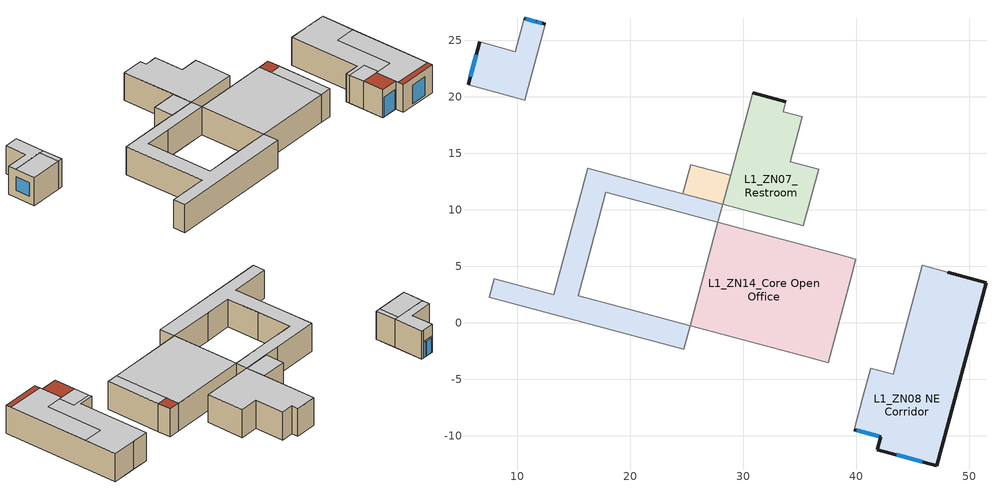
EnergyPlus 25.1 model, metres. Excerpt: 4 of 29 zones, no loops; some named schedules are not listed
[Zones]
L1_ZN06_IT Room
 floor ground (RCA_IT Room 1_1_255 SlabOnOrBelowGradeF073): 25.35,14 28.87,13.06 28.18,10.47 24.66,11.41 z0
 wall to L1_ZN08 NE Corridor (MetalFrameWallInterior): 24.66,11.41 28.18,10.47 z0:3.99
 wall to L1_ZN04_South Corridor (MetalFrameWallInterior): 28.87,13.06 25.35,14 24.66,11.41 z0:3.99
 wall to L1_ZN07_Restroom (MetalFrameIntWallU151): 28.18,10.47 28.87,13.06 z0:3.99
 ceiling to L2_ZN10_IT Room (TypicalFloorInterior Reversed): 28.18,10.47 28.87,13.06 25.35,14 24.66,11.41 z3.99
L1_ZN07_Restroom
 floor ground (RCA_Restrooms 1_1_486 SlabOnOrBelowGradeF073): 30.82,20.34 33.75,19.55 33.52,18.69 35.2,18.24 34.13,14.27 36.65,13.59 35.3,8.56 28.18,10.47 z0
 wall outside (MetalFrameWallUnconditioned): 33.75,19.55 30.82,20.34 z0:3.99
 wall to L1_ZN05_Fitness Center (MetalFrameIntWallU151 Reversed): 36.65,13.59 34.13,14.27 35.2,18.24 33.52,18.69 33.75,19.55 z0:3.99
 wall to L1_ZN05_Core Corridor (MetalFrameIntWallU151 Reversed): 28.18,10.47 35.3,8.56 36.65,13.59 z0:3.99
 wall to L1_ZN04_South Corridor (MetalFrameIntWallU151): 30.82,20.34 28.87,13.06 z0:3.99
 ceiling to L2_ZN14 Restroom (TypicalFloorInterior Reversed): 35.3,8.56 36.65,13.59 34.13,14.27 35.2,18.24 33.52,18.69 33.75,19.55 30.82,20.34 28.18,10.47 z3.99
L1_ZN08 NE Corridor
 floor ground (RCA_Corridor 10_1_341 SlabOnOrBelowGradeF073): 10.62,26.92 12.47,26.42 10.67,19.7 5.64,21.04 6.66,24.85 9.84,24 z0
 floor ground (RCA_Corridor 14_1_428 SlabOnOrBelowGradeF073): 45.83,5.07 51.46,3.56 47.13,-12.63 41.84,-11.21 42.14,-10.08 39.8,-9.45 41.25,-4.04 43.25,-4.58 z0
 floor ground (RCA_Corridor 1_1_503 SlabOnOrBelowGradeF073): 16.23,13.67 28.18,10.47 27.75,8.89 17.85,11.55 15.39,2.4 25.3,-0.26 24.74,-2.36 7.52,2.25 7.96,3.89 13.23,2.48 z0
 wall outside (MetalFrameWallU055): 12.26,26.48 10.62,26.92 z0:2.39; 6.66,24.85 5.64,21.04 / 12.47,26.42 12.26,26.48 / 39.8,-9.45 42.14,-10.08 41.84,-11.21 47.13,-12.63 51.46,3.56 48.08,4.47 z0:3.99; 12.26,26.48 10.62,26.92 z2.39:3.99
 wall to L1_ZN09 N Conf Room (MetalFrameWallInterior): 7.52,2.25 24.74,-2.36 / 40.56,-6.6 39.8,-9.45 z0:3.99
 wall to L2_ZN13 Core Conf Room (MetalFrameWallInterior): 25.3,-0.26 19.05,1.42 15.39,2.4 16.59,6.85 17.85,11.55 21.5,10.57 27.75,8.89 z0:3.99
 wall to L1_ZN02 Core_Open Office (MetalFrameWallInterior): 10.06,19.86 10.67,19.7 11.42,22.47 / 22.6,11.97 16.23,13.67 13.23,2.48 7.96,3.89 z0:3.99
 wall to L1_ZN03_South Open Office (MetalFrameWallInterior): 5.64,21.04 10.06,19.86 z0:3.99
 wall to L1_ZN04_South Corridor (MetalFrameWallInterior): 10.62,26.92 9.84,24 6.66,24.85 / 24.66,11.41 22.6,11.97 z0:3.99
 wall to L1_ZN01_SE_Open Office (MetalFrameWallInterior): 11.42,22.47 12.47,26.42 z0:3.99
 wall to L1_ZN12 SE Corridor Corner (MetalFrameWallInterior): 48.08,4.47 45.83,5.07 z0:3.99
 wall to L1_ZN05_Core Corridor (MetalFrameWallInterior): 45.83,5.07 43.25,-4.58 41.25,-4.04 41.13,-4.5 40.56,-6.6 / 27.75,8.89 28.18,10.47 / 24.74,-2.36 25.3,-0.26 z0:3.99
 wall to L1_ZN13 Lobby NW (MetalFrameWallInterior): 7.96,3.89 7.52,2.25 z0:3.99
 window (Base_AllCZ_FixedWindowU34): 11.63,26.65 10.75,26.89 / 12.15,26.51 11.73,26.62 z0.05:2.13; 6.36,23.73 5.83,21.77 z1.04:2.97; 43.56,-11.67 45.82,-12.28 z0.36:3; 40.01,-9.51 41.98,-10.04 z0.05:2.82
 ceiling to L2_ZN04_Huddle Offices (TypicalFloorInterior Reversed): 11.42,22.47 12.47,26.42 10.62,26.92 9.84,24 6.66,24.85 6.38,23.82 z3.99
 ceiling to L2_ZN08_Recep Corridor (TypicalFloorInterior Reversed): 24.74,-2.36 25.3,-0.26 15.39,2.4 17.85,11.55 27.75,8.89 28.18,10.47 16.23,13.67 13.23,2.48 7.96,3.89 7.52,2.25 z3.99; 45.39,-7.9 47.48,-0.11 50.28,-0.86 51.46,3.56 45.83,5.07 43.25,-4.58 41.25,-4.04 41.13,-4.5 43.83,-5.22 43.27,-7.33 z3.99
 ceiling to L2_ZN09 NE Corridor (TypicalFloorInterior Reversed): 43.27,-7.33 43.83,-5.22 41.13,-4.5 40.56,-6.6 z3.99; 47.32,-11.9 50.28,-0.86 47.48,-0.11 45.39,-7.9 42.9,-7.23 42.03,-10.48 z3.99
 ceiling to L2_ZN03_South Open Office (TypicalFloorInterior Reversed): 10.06,19.86 10.8,22.63 6.38,23.82 5.64,21.04 z3.99
 ceiling to L2_ZN05_Core Open Office Cor (TypicalFloorInterior Reversed): 10.67,19.7 11.42,22.47 10.8,22.63 10.06,19.86 z3.99
 roof outside (FlatNonresWoodFramingAndOtherRoofU028): 42.14,-10.08 42.9,-7.23 40.56,-6.6 39.8,-9.45 z3.99; 47.13,-12.63 47.32,-11.9 42.03,-10.48 41.84,-11.21 z3.99
L1_ZN14_Core Open Office
 floor ground (RCA_Open Office 7_1_473 SlabOnOrBelowGradeF073): 27.75,8.89 38.38,6.05 35.93,-3.1 25.3,-0.26 z0
 floor ground (RCA_Open Office 7_1_478 SlabOnOrBelowGradeF073): 37.92,4.33 39.48,3.91 37.49,-3.52 35.93,-3.1 z0
 floor ground (RCA_Open Office 7_1_482 SlabOnOrBelowGradeF073): 38.38,6.05 39.94,5.63 39.48,3.91 37.92,4.33 z0
 wall to L2_ZN13 Core Conf Room (MetalFrameWallInterior): 27.75,8.89 25.3,-0.26 z0:3.99
 wall to L1_ZN05_Core Corridor (MetalFrameWallInterior): 25.3,-0.26 35.93,-3.1 37.49,-3.52 39.48,3.91 39.94,5.63 38.38,6.05 27.75,8.89 z0:3.99
 ceiling to L2_ZN02_Core Classroom (TypicalFloorInterior Reversed): 35.93,-3.1 38.38,6.05 27.75,8.89 25.3,-0.26 z3.99; 37.49,-3.52 39.48,3.91 37.92,4.33 35.93,-3.1 z3.99
 roof outside (FlatNonresWoodFramingAndOtherRoofU028): 39.48,3.91 39.94,5.63 38.38,6.05 37.92,4.33 z3.99
[Building]
CustomLabClassroom: North Axis {deg}=0; Terrain=Suburbs; Solar Distribution=FullExterior; Maximum Number of Warmup Days=50
[Site:Location]
LOS ANGELES USC: Latitude {deg}=38.69; Longitude {deg}=-121.6; Time Zone {hr}=-8; Elevation {m}=54.5592
[Site:WaterMainsTemperature]
Calculation Method=Schedule; Temperature Schedule=WaterMainCZ09
[SizingPeriod:DesignDay] Day of Month=21; Day Type=SummerDesignDay; Dry-Bulb Temperature Range Modifier Type=DefaultMultipliers; Humidity Condition Type=Wetbulb; Barometric Pressure {Pa}=100663; Wind Speed {m/s}=0.6; Wind Direction {deg}=260; Rain Indicator=No; Snow Indicator=No; Daylight Saving Time Indicator=No; Solar Model Indicator=ASHRAETau; Begin Environment Reset Mode=FullResetAtBeginEnvironment
Name | Month | Maximum Dry-Bulb Temperature {C} | Daily Dry-Bulb Temperature Range {deltaC} | Wetbulb or DewPoint at Maximum Dry-Bulb {C} | ASHRAE Clear Sky Optical Depth for Beam Irradiance (taub) | ASHRAE Clear Sky Optical Depth for Diffuse Irradiance (taud)
LOS ANGELES USC  August .4% Condns DB=>MCWB | 8 | 33.7 | 9.6 | 21.2 | 0.383 | 2.433
LOS ANGELES USC  July .4% Condns DB=>MCWB | 7 | 33.8 | 9.2 | 22.1 | 0.402 | 2.401
LOS ANGELES USC  June .4% Condns DB=>MCWB | 6 | 32.3 | 8.2 | 20.7 | 0.405 | 2.324
LOS ANGELES USC  November .4% Condns DB=>MCWB | 11 | 31.9 | 10.4 | 15.4 | 0.325 | 2.558
[Material]
Name | Roughness | Thickness {m} | Conductivity {W/m-K} | Density {kg/m3} | Specific Heat {J/kg-K} | Thermal Absorptance | Solar Absorptance | Visible Absorptance
Air - Metal Wall Framing - 16 or 24 in. OC; Air - Metal Wall Framing - 16 or 24 in. OC 1; Air - Metal Wall Framing - 16 or 24 in. OC 2 | Smooth | 0.1397 | 1.22017 | 1.28148 | 1004.832 | 0.9 | 0.7 | 0.7
Carpet - 3/4 in. 1 | Smooth | 0.01905 | 0.0455183 | 288.332 | 1381.644 | 0.9 | 0.7 | 0.8
Compliance Insulation R0.02 | Smooth | 8.10768e-05 | 0.0230188 | 16.0185 | 1130.436 | 0.9 | 0.7 | 0.7
Compliance Insulation R1.41 | Smooth | 0.00571591 | 0.0230188 | 16.0185 | 1130.436 | 0.9 | 0.7 | 0.7
Compliance Insulation R14.60 | Smooth | 0.0591861 | 0.0230188 | 16.0185 | 1130.436 | 0.9 | 0.7 | 0.7
Compliance Insulation R3.70 | Smooth | 0.0149992 | 0.0230188 | 16.0185 | 1130.436 | 0.9 | 0.7 | 0.7
Compliance Insulation R34.93 | Smooth | 0.141601 | 0.0230188 | 16.0185 | 1130.436 | 0.9 | 0.7 | 0.8
Concrete - 140 lb/ft3 - 4 in. | Smooth | 0.1016 | 1.9514 | 2239.06 | 921.096 | 0.9 | 0.7 | 0.7
Gypsum Board - 1/2 in.; Gypsum Board - 1/2 in. 2 | Smooth | 0.0127 | 0.158656 | 640.739 | 1130.436 | 0.9 | 0.7 | 0.8
Gypsum Board - 1/2 in. 1 | MediumRough | 0.0127 | 0.158656 | 640.739 | 1130.436 | 0.9 | 0.7 | 0.8
Gypsum Board - 5/8 in. | MediumRough | 0.016002 | 0.158656 | 640.739 | 1130.436 | 0.9 | 0.7 | 0.8
Metal Deck - 1/16 in. | MediumRough | 0.0015875 | 45.3452 | 7820.53 | 502.416 | 0.9 | 0.7 | 0.8
Metal Standing Seam - 1/16 in. | MediumRough | 0.0015875 | 2.21534 | 7820.53 | 502.416 | 0.75 | 0.37 | 0.75
Stucco - 7/8 in.; Stucco - 7/8 in. 1 | MediumRough | 0.022352 | 0.700948 | 1855.1 | 837.36 | 0.9 | 0.7 | 0.8
[WindowMaterial:SimpleGlazingSystem]
Base_AllCZ_FixedWindowU34 Material: U-Factor {W/m2-K}=1.93061; Solar Heat Gain Coefficient=0.22; Visible Transmittance=0.42
[Construction]
Base_AllCZ_FixedWindowU34: Base_AllCZ_FixedWindowU34 Material
FlatNonresWoodFramingAndOtherRoofU028: Metal Standing Seam - 1/16 in., Compliance Insulation R34.93
MetalFrameIntWallU151: Gypsum Board - 1/2 in. 1, Compliance Insulation R3.70, Air - Metal Wall Framing - 16 or 24 in. OC 2, Gypsum Board - 1/2 in. 2
MetalFrameIntWallU151 Reversed: Gypsum Board - 1/2 in. 2, Air - Metal Wall Framing - 16 or 24 in. OC 2, Compliance Insulation R3.70, Gypsum Board - 1/2 in. 1
MetalFrameWallInterior: Gypsum Board - 5/8 in., Air - Metal Wall Framing - 16 or 24 in. OC 1, Gypsum Board - 5/8 in.
MetalFrameWallU055: Stucco - 7/8 in., Compliance Insulation R14.60, Compliance Insulation R1.41, Compliance Insulation R0.02, Compliance Insulation R0.02, Air - Metal Wall Framing - 16 or 24 in. OC, Gypsum Board - 1/2 in.
MetalFrameWallUnconditioned: Stucco - 7/8 in. 1
TypicalFloorInterior Reversed: Carpet - 3/4 in. 1, Concrete - 140 lb/ft3 - 4 in., Metal Deck - 1/16 in.
[Construction:FfactorGroundFloor] F-Factor {W/m-K}=1.26344
Name | Area {m2} | PerimeterExposed {m}
RCA_Corridor 10_1_341 SlabOnOrBelowGradeF073 | 26.3365 | 7.55639
RCA_Corridor 14_1_428 SlabOnOrBelowGradeF073 | 108.891 | 29.3363
RCA_Corridor 1_1_503 SlabOnOrBelowGradeF073 | 76.479 | 0
RCA_IT Room 1_1_255 SlabOnOrBelowGradeF073 | 9.75799 | 0
RCA_Open Office 7_1_473 SlabOnOrBelowGradeF073 | 104.24 | 0
RCA_Open Office 7_1_478 SlabOnOrBelowGradeF073 | 12.3843 | 0
RCA_Open Office 7_1_482 SlabOnOrBelowGradeF073 | 2.86566 | 0
RCA_Restrooms 1_1_486 SlabOnOrBelowGradeF073 | 60.7643 | 3.03687
[Zone] Multiplier=1; Part of Total Floor Area=Yes
L1_ZN06_IT Room; L1_ZN07_Restroom; L1_ZN08 NE Corridor; L1_ZN14_Core Open Office
[People] Fraction Radiant=0.3
Name | Zone or ZoneList or Space or SpaceList | Number of People Schedule | Number of People Calculation Method | People per Floor Area {person/m2} | Sensible Heat Fraction | Activity Level Schedule | Number of People
RCA_IT Room 1 Space People | L1_ZN06_IT Room | DataOccupancy | People/Area | 0.0538196 | 0.366667 | RCA_IT Room 1 Space People Activity Level
RCA_Restrooms 1 Space People | L1_ZN07_Restroom | SchoolOccupancy | People/Area | 0.0538196 | 0.5 | RCA_Restrooms 1 Space People Activity Level
RCA_Corridor 1 Space People | L1_ZN08 NE Corridor | SchoolOccupancy | People |  | 0.5 | RCA_Corridor 1 Space People Activity Level | 4.11606
RCA_Corridor 10 Space People | L1_ZN08 NE Corridor | SchoolOccupancy | People |  | 0.5 | RCA_Corridor 10 Space People Activity Level | 1.41742
RCA_Corridor 14 Space People | L1_ZN08 NE Corridor | SchoolOccupancy | People |  | 0.5 | RCA_Corridor 14 Space People Activity Level | 5.86045
RCA_Open Office 7 Space People | L1_ZN14_Core Open Office | LabOccupancy | People/Area | 0.269098 | 0.555556 | RCA_Open Office 7 Space People Activity Level
[Lights] Return Air Fraction=0; Fraction Radiant=0.97; Fraction Replaceable=1
Name | Zone or ZoneList or Space or SpaceList | Schedule | Design Level Calculation Method | Watts per Floor Area {W/m2} | Lighting Level {W}
RCA_IT Room 1 Space Regulated Lights | L1_ZN06_IT Room | DataLights | Watts/Area | 5.38196
RCA_Restrooms 1 Space Regulated Lights | L1_ZN07_Restroom | SchoolLights | Watts/Area | 6.99654
RCA_Corridor 1 Space Regulated Lights | L1_ZN08 NE Corridor | SchoolLights | LightingLevel |  | 329.285
RCA_Corridor 10 Space Regulated Lights | L1_ZN08 NE Corridor | SchoolLights | LightingLevel |  | 113.393
RCA_Corridor 14 Space Regulated Lights | L1_ZN08 NE Corridor | SchoolLights | LightingLevel |  | 468.836
RCA_Open Office 7 Space Regulated Lights | L1_ZN14_Core Open Office | LabLights | Watts/Area | 9.68752
[ElectricEquipment] Design Level Calculation Method=Watts/Area; Fraction Latent=0
Name | Zone or ZoneList or Space or SpaceList | Schedule | Watts per Floor Area {W/m2} | Fraction Radiant | Fraction Lost
RCA_IT Room 1 Space Recepticle Loads | L1_ZN06_IT Room | DataReceptacle | 215.289 | 0.2 | 0
RCA_Open Office 7 Space Electric Equipment Loads | L1_ZN14_Core Open Office | LabGasEquip | 163.2 | 0.15 | 0.85
RCA_Open Office 7 Space Recepticle Loads | L1_ZN14_Core Open Office | LabReceptacle | 21.5278 | 0.2 | 0
RCA_Open Office 7 Space Refrigeration Loads | L1_ZN14_Core Open Office | LabRefrigeration | 3.01389 | 0 | 1
[ZoneInfiltration:DesignFlowRate] Constant Term Coefficient=0; Temperature Term Coefficient=0; Velocity Term Coefficient=0.224052; Velocity Squared Term Coefficient=0; Density Basis=Outdoor
Name | Zone or ZoneList or Space or SpaceList | Schedule | Design Flow Rate Calculation Method | Flow Rate per Exterior Surface Area {m3/s-m2} | Design Flow Rate {m3/s}
RCA_IT Room 1 Space Space Infiltration Design Flow Rate 1 | L1_ZN06_IT Room | DataInfiltration | Flow/ExteriorWallArea | 0.00119482
RCA_Restrooms 1 Space Space Infiltration Design Flow Rate 1 | L1_ZN07_Restroom | On | Flow/ExteriorWallArea | 0.00119482
RCA_Corridor 1 Space Space Infiltration Design Flow Rate 1 | L1_ZN08 NE Corridor | SchoolInfiltration | Flow/Zone |  | 0
RCA_Corridor 10 Space Space Infiltration Design Flow Rate 1 | L1_ZN08 NE Corridor | SchoolInfiltration | Flow/Zone |  | 0.0279176
RCA_Corridor 14 Space Space Infiltration Design Flow Rate 1 | L1_ZN08 NE Corridor | SchoolInfiltration | Flow/Zone |  | 0.139778
RCA_Open Office 7 Space Space Infiltration Design Flow Rate 1 | L1_ZN14_Core Open Office | SchoolInfiltration | Flow/ExteriorWallArea | 0.00119482
[Zone equipment]
L1_ZN07_Restroom: L1_ZN07_Restroom BaseExhFan
[Sizing:Zone]
L1_ZN07_Restroom: Zone Cooling Design Supply Air Temperature Input Method=SupplyAirTemperature; Zone Cooling Design Supply Air Temperature {C}=14; Zone Cooling Design Supply Air Temperature Difference {deltaC}=11.11; Zone Heating Design Supply Air Temperature Input Method=SupplyAirTemperature; Zone Heating Design Supply Air Temperature {C}=40; Zone Heating Design Supply Air Temperature Difference {deltaC}=11.11; Zone Cooling Design Supply Air Humidity Ratio {kgWater/kgDryAir}=0.0085; Zone Heating Design Supply Air Humidity Ratio {kgWater/kgDryAir}=0.008; Design Specification Outdoor Air Object=L1_ZN07_Restroom Design Specification Outdoor Air; Zone Heating Sizing Factor=1; Zone Cooling Sizing Factor=1; Cooling Design Air Flow Method=DesignDay; Cooling Design Air Flow Rate {m3/s}=0; Cooling Minimum Air Flow per Zone Floor Area {m3/s-m2}=0; Cooling Minimum Air Flow {m3/s}=0; Cooling Minimum Air Flow Fraction=0; Heating Design Air Flow Method=DesignDay; Heating Design Air Flow Rate {m3/s}=0; Heating Maximum Air Flow per Zone Floor Area {m3/s-m2}=0; Heating Maximum Air Flow {m3/s}=0; Heating Maximum Air Flow Fraction=0; Account for Dedicated Outdoor Air System=No; Zone Load Sizing Method=Sensible Load Only No Latent Load; Zone Latent Cooling Design Supply Air Humidity Ratio Input Method=HumidityRatioDifference; Zone Cooling Design Supply Air Humidity Ratio Difference {kgWater/kgDryAir}=0.005; Zone Latent Heating Design Supply Air Humidity Ratio Input Method=HumidityRatioDifference; Zone Humidification Design Supply Air Humidity Ratio Difference {kgWater/kgDryAir}=0.005; Type of Space Sum to Use=Coincident
[DesignSpecification:OutdoorAir]
L1_ZN07_Restroom Design Specification Outdoor Air: Outdoor Air Method=Maximum; Outdoor Air Flow per Person {m3/s-person}=0; Outdoor Air Flow per Zone Floor Area {m3/s-m2}=0; Outdoor Air Flow per Zone {m3/s}=0; Outdoor Air Flow Air Changes per Hour {1/hr}=0
[Schedule:Year]
LabOccupancy: LabOccupancyWk, 1, 1, 12, 31
LabLights: LabLightsWk, 1, 1, 12, 31
LabGasEquip: LabGasEquipWk, 1, 1, 12, 31
LabReceptacle: LabReceptacleWk, 1, 1, 12, 31
LabRefrigeration: LabRefrigerationWk, 1, 1, 12, 31
SchoolOccupancy: SchoolOccupancyWk, 1, 1, 12, 31
SchoolLights: SchoolLightsWk, 1, 1, 12, 31
On: OnWk, 1, 1, 12, 31
DataOccupancy: DataOccupancyWk, 1, 1, 12, 31
RCA_IT Room 1 Space People Activity Level: RCA_IT Room 1 Space People Activity Level Week Rule - Jan1-Dec31, 1, 1, 12, 31
DataLights: DataLightsWk, 1, 1, 12, 31
DataReceptacle: DataReceptacleJanMaySepWk, 1, 1, 1, 31, DataReceptacleFebJunOctWk, 2, 1, 2, 28, DataReceptacleMarJulNovWk, 3, 1, 3, 31, DataReceptacleAprAugDecWk, 4, 1, 4, 30, DataReceptacleJanMaySepWk, 5, 1, 5, 31, DataReceptacleFebJunOctWk, 6, 1, 6, 30, DataReceptacleMarJulNovWk, 7, 1, 7, 31, DataReceptacleAprAugDecWk, 8, 1, 8, 31, DataReceptacleJanMaySepWk, 9, 1, 9, 30, DataReceptacleFebJunOctWk, 10, 1, 10, 31, DataReceptacleMarJulNovWk, 11, 1, 11, 30, DataReceptacleAprAugDecWk, 12, 1, 12, 31
RCA_Restrooms 1 Space People Activity Level: RCA_Restrooms 1 Space People Activity Level Week Rule - Jan1-Dec31, 1, 1, 12, 31
RCA_Corridor 1 Space People Activity Level: RCA_Corridor 1 Space People Activity Level Week Rule - Jan1-Dec31, 1, 1, 12, 31
RCA_Corridor 10 Space People Activity Level: RCA_Corridor 10 Space People Activity Level Week Rule - Jan1-Dec31, 1, 1, 12, 31
RCA_Corridor 14 Space People Activity Level: RCA_Corridor 14 Space People Activity Level Week Rule - Jan1-Dec31, 1, 1, 12, 31
RCA_Open Office 7 Space People Activity Level: RCA_Open Office 7 Space People Activity Level Week Rule - Jan1-Dec31, 1, 1, 12, 31
DataInfiltration: DataInfiltrationWk, 1, 1, 12, 31
SchoolInfiltration: SchoolInfiltrationWk, 1, 1, 12, 31
WaterMainCZ09: WaterMainCZ09JanWk, 1, 1, 1, 31, WaterMainCZ09FebWk, 2, 1, 2, 28, WaterMainCZ09MarWk, 3, 1, 3, 31, WaterMainCZ09AprWk, 4, 1, 4, 30, WaterMainCZ09MayWk, 5, 1, 5, 31, WaterMainCZ09JunWk, 6, 1, 6, 30, WaterMainCZ09JulWk, 7, 1, 7, 31, WaterMainCZ09AugWk, 8, 1, 8, 31, WaterMainCZ09SepWk, 9, 1, 9, 30, WaterMainCZ09OctWk, 10, 1, 10, 31, WaterMainCZ09NovWk, 11, 1, 11, 30, WaterMainCZ09DecWk, 12, 1, 12, 31
[Schedule:Week:Daily]
LabOccupancyWk: LabOccupancySun, LabOccupancyWD, LabOccupancyWD, LabOccupancyWD, LabOccupancyWD, LabOccupancyWD, LabOccupancySat, LabOccupancySun, OnDay, OffDay, LabOccupancySun, LabOccupancySun
SchoolOccupancyWk: SchoolOccupancySun, SchoolOccupancyWD, SchoolOccupancyWD, SchoolOccupancyWD, SchoolOccupancyWD, SchoolOccupancyWD, SchoolOccupancySat, SchoolOccupancySun, OnDay, OffDay, SchoolOccupancySun, SchoolOccupancySun
DataOccupancyWk: DataOccupancySun, DataOccupancyWD, DataOccupancyWD, DataOccupancyWD, DataOccupancyWD, DataOccupancyWD, DataOccupancySat, DataOccupancySun, OnDay, OffDay, DataOccupancySun, DataOccupancySun
RCA_IT Room 1 Space People Activity Level Week Rule - Jan1-Dec31: RCA_IT Room 1 Space People Activity Level Default Day, RCA_IT Room 1 Space People Activity Level Default Day, RCA_IT Room 1 Space People Activity Level Default Day, RCA_IT Room 1 Space People Activity Level Default Day, RCA_IT Room 1 Space People Activity Level Default Day, RCA_IT Room 1 Space People Activity Level Default Day, RCA_IT Room 1 Space People Activity Level Default Day, RCA_IT Room 1 Space People Activity Level Default Day, RCA_IT Room 1 Space People Activity Level Default Day, RCA_IT Room 1 Space People Activity Level Default Day, RCA_IT Room 1 Space People Activity Level Default Day, RCA_IT Room 1 Space People Activity Level Default Day
RCA_Restrooms 1 Space People Activity Level Week Rule - Jan1-Dec31: RCA_Restrooms 1 Space People Activity Level Default Day, RCA_Restrooms 1 Space People Activity Level Default Day, RCA_Restrooms 1 Space People Activity Level Default Day, RCA_Restrooms 1 Space People Activity Level Default Day, RCA_Restrooms 1 Space People Activity Level Default Day, RCA_Restrooms 1 Space People Activity Level Default Day, RCA_Restrooms 1 Space People Activity Level Default Day, RCA_Restrooms 1 Space People Activity Level Default Day, RCA_Restrooms 1 Space People Activity Level Default Day, RCA_Restrooms 1 Space People Activity Level Default Day, RCA_Restrooms 1 Space People Activity Level Default Day, RCA_Restrooms 1 Space People Activity Level Default Day
RCA_Corridor 1 Space People Activity Level Week Rule - Jan1-Dec31: RCA_Corridor 1 Space People Activity Level Default Day, RCA_Corridor 1 Space People Activity Level Default Day, RCA_Corridor 1 Space People Activity Level Default Day, RCA_Corridor 1 Space People Activity Level Default Day, RCA_Corridor 1 Space People Activity Level Default Day, RCA_Corridor 1 Space People Activity Level Default Day, RCA_Corridor 1 Space People Activity Level Default Day, RCA_Corridor 1 Space People Activity Level Default Day, RCA_Corridor 1 Space People Activity Level Default Day, RCA_Corridor 1 Space People Activity Level Default Day, RCA_Corridor 1 Space People Activity Level Default Day, RCA_Corridor 1 Space People Activity Level Default Day
RCA_Corridor 10 Space People Activity Level Week Rule - Jan1-Dec31: RCA_Corridor 10 Space People Activity Level Default Day, RCA_Corridor 10 Space People Activity Level Default Day, RCA_Corridor 10 Space People Activity Level Default Day, RCA_Corridor 10 Space People Activity Level Default Day, RCA_Corridor 10 Space People Activity Level Default Day, RCA_Corridor 10 Space People Activity Level Default Day, RCA_Corridor 10 Space People Activity Level Default Day, RCA_Corridor 10 Space People Activity Level Default Day, RCA_Corridor 10 Space People Activity Level Default Day, RCA_Corridor 10 Space People Activity Level Default Day, RCA_Corridor 10 Space People Activity Level Default Day, RCA_Corridor 10 Space People Activity Level Default Day
RCA_Corridor 14 Space People Activity Level Week Rule - Jan1-Dec31: RCA_Corridor 14 Space People Activity Level Default Day, RCA_Corridor 14 Space People Activity Level Default Day, RCA_Corridor 14 Space People Activity Level Default Day, RCA_Corridor 14 Space People Activity Level Default Day, RCA_Corridor 14 Space People Activity Level Default Day, RCA_Corridor 14 Space People Activity Level Default Day, RCA_Corridor 14 Space People Activity Level Default Day, RCA_Corridor 14 Space People Activity Level Default Day, RCA_Corridor 14 Space People Activity Level Default Day, RCA_Corridor 14 Space People Activity Level Default Day, RCA_Corridor 14 Space People Activity Level Default Day, RCA_Corridor 14 Space People Activity Level Default Day
